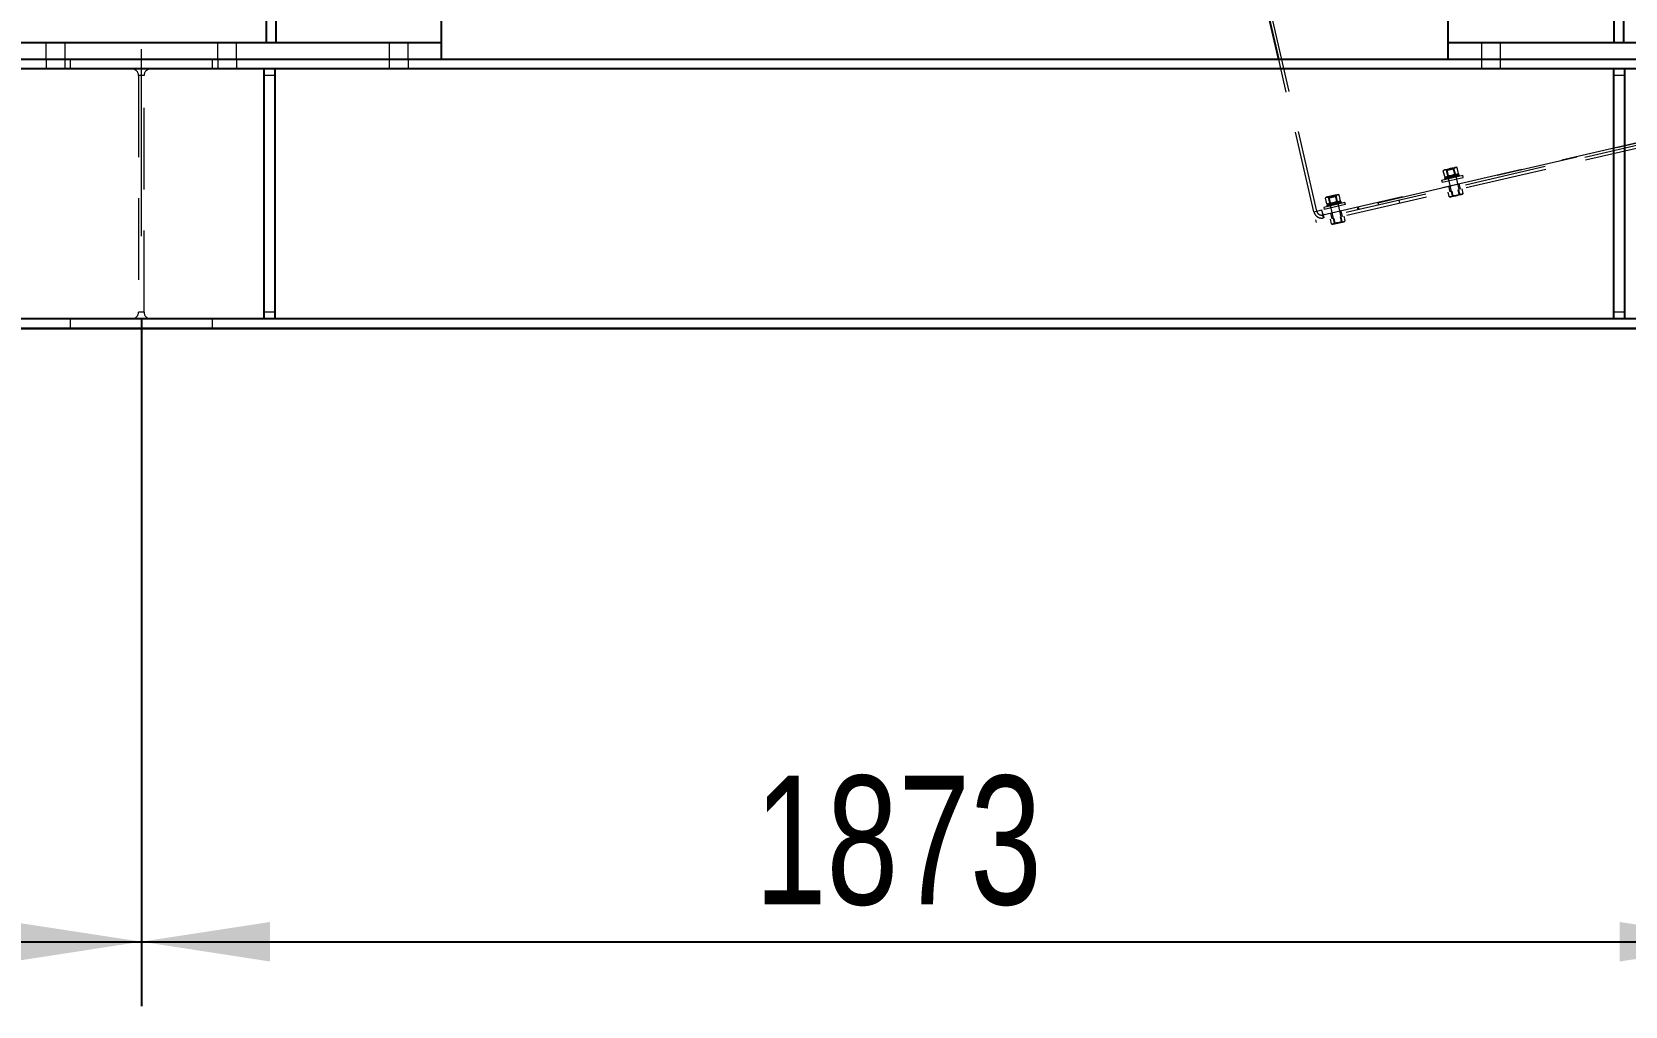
# Model space of a CAD drawing. Header units: millimetres. Extents: x 1293 to 41893, y 1011 to 26911.
# Drawn here: x 9504 to 10742, y 4182 to 4939 of the extents above; entities that cross this region are included whole.
import ezdxf

# ---------------------------------------------------------------- set-up
doc = ezdxf.new("R2010")
doc.units = ezdxf.units.MM
doc.header["$LTSCALE"] = 50
doc.linetypes.add('CENTERX2', pattern=[20.32, 12.7, -2.54, 2.54, -2.54])
doc.linetypes.add('HIDDEN', pattern=[1.905, 1.27, -0.635])
doc.layers.add('CAPA_1', color=7, linetype='Continuous')
doc.layers.add('STRUC', color=4, linetype='Continuous')
doc.styles.add('SLDTEXTSTYLE0', font='TXT', dxfattribs={"width": 0.75})
doc.dimstyles.new('SLDDIMSTYLE0', dxfattribs={"dimtxt": 100, "dimasz": 100, "dimexe": 0, "dimexo": 0.0625, "dimgap": 25, "dimtad": 2, "dimdec": 0, "dimlfac": 1.5, "dimrnd": 1e-09, "dimzin": 12, "dimdsep": 46, "dimtxsty": 'SLDTEXTSTYLE0', "dimsah": 1, "dimcen": 0.09, "dimadec": 0, "dimazin": 3, "dimtfac": 1, "dimtdec": 0, "dimtofl": 0, "dimtmove": 0, "dimatfit": 3, "dimfxl": 1, "dimfrac": 2, "dimtolj": 1, "dimtzin": 12, "dimarcsym": 0})
doc.dimstyles.new('SLDDIMSTYLE1', dxfattribs={"dimtxt": 100, "dimasz": 100, "dimexe": 0, "dimexo": 0.0625, "dimgap": 25, "dimtad": 2, "dimdec": 4, "dimlfac": 75, "dimzin": 12, "dimdsep": 46, "dimtxsty": 'SLDTEXTSTYLE0', "dimsah": 1, "dimcen": 0.09, "dimadec": 0, "dimazin": 3, "dimtfac": 1, "dimtdec": 0, "dimtofl": 0, "dimtmove": 0, "dimatfit": 3, "dimfxl": 1, "dimfrac": 2, "dimtolj": 1, "dimtzin": 12, "dimarcsym": 0})

# ---------------------------------------------------------------- blocks, each defined once
blk = doc.blocks.new('_D_3')
at = {"layer": 'CAPA_1', "transparency": 16777216}
blk.add_arc((9899.3, 4708.5), 5214.3, 0, 13, dxfattribs=at)
for points in [[(14979.9, 5881.5), (14986.5, 5780.5), (15016.5, 5787.1)], [(15113.6, 4708.5), (15128, 4808.6), (15097.2, 4808.3)]]:
    blk.add_solid(points, dxfattribs=at)
at = {"layer": 'CAPA_1', "transparency": 16777216, "insert": (15196.8, 5413.3), "char_height": 100, "attachment_point": 1, "rotation": 276.5, "style": 'SLDTEXTSTYLE0'}
blk.add_mtext('13°', dxfattribs=at)
blk = doc.blocks.new('_D_7')
at = {"layer": 'CAPA_1', "transparency": 16777216}
for p, q in [((7722.2, 4716.7), (7722.2, 4182.2)), ((9588.9, 4716.7), (9588.9, 4182.2)), ((7722.2, 4232.2), (9588.9, 4232.2))]:
    blk.add_line(p, q, dxfattribs=at)
for points in [[(7722.2, 4232.2), (7822.2, 4216.8), (7822.2, 4247.5)], [(9588.9, 4232.2), (9488.9, 4247.5), (9488.9, 4216.8)]]:
    blk.add_solid(points, dxfattribs=at)
at = {"layer": 'CAPA_1', "transparency": 16777216, "insert": (8507.8, 4361.1), "char_height": 100, "attachment_point": 1, "style": 'SLDTEXTSTYLE0'}
blk.add_mtext('2800', dxfattribs=at)
blk = doc.blocks.new('_D_8')
at = {"layer": 'CAPA_1', "transparency": 16777216}
for p, q in [((9588.9, 4716.7), (9588.9, 4182.2)), ((10837.6, 4716.7), (10837.6, 4182.2)), ((9588.9, 4232.2), (10837.6, 4232.2))]:
    blk.add_line(p, q, dxfattribs=at)
for points in [[(9588.9, 4232.2), (9688.9, 4216.8), (9688.9, 4247.5)], [(10837.6, 4232.2), (10737.6, 4247.5), (10737.6, 4216.8)]]:
    blk.add_solid(points, dxfattribs=at)
at = {"layer": 'CAPA_1', "transparency": 16777216, "insert": (10065.5, 4361.1), "char_height": 100, "attachment_point": 1, "style": 'SLDTEXTSTYLE0'}
blk.add_mtext('1873', dxfattribs=at)

msp = doc.modelspace()

# ---------------------------------------------------------------- linework, layer by layer
at = {"color": 1, "linetype": 'HIDDEN', "lineweight": 18}
for p, q in [((10502.2084352, 4799.5706331), (10376.0607728, 5345.9761891)), ((10499.9892749, 4799.0582996), (10472.6563417, 4917.4502403)), ((11050.9461292, 4919.8140537), (10501.4014126, 4792.941659)), ((11051.4584627, 4917.5948934), (10501.9137461, 4790.7224987)), ((10507.0057197, 4796.5729571), (11050.4337956, 4922.033214)), ((10549.6700138, 4806.1379519), (11001.7777238, 4910.5152411)), ((10600.5807336, 4830.9082081), (10600.7137728, 4831.0177104)), ((10601.6285786, 4826.3694929), (10600.5807336, 4830.9082081)), ((10601.2292754, 4831.5188222), (10600.7035988, 4831.0286208)), ((10601.2292754, 4831.5188222), (10610.426183, 4833.6420956)), ((10612.1678851, 4828.341797), (10601.9873419, 4825.9914334)), ((10602.7341042, 4831.8662393), (10602.9602738, 4830.8865914)), ((10609.1475237, 4832.3150306), (10602.9602738, 4830.8865914)), ((10603.3568413, 4831.5212322), (10602.9602738, 4830.8865914)), ((10604.0429319, 4826.9305061), (10602.996672, 4831.4623555)), ((10608.5128829, 4832.7115982), (10603.3568413, 4831.5212322)), ((10604.5549473, 4827.0450983), (10603.5071024, 4831.5838135)), ((10609.3982403, 4828.1632606), (10608.3503953, 4832.7019758)), ((10609.1475237, 4832.3150306), (10608.5128829, 4832.7115982)), ((10609.9086707, 4828.2847186), (10608.8624108, 4832.816568)), ((10609.1475237, 4832.3150306), (10608.9213541, 4833.2946785)), ((10610.1376922, 4833.5105735), (10611.2767641, 4833.3775813)), ((10611.1135482, 4833.431947), (10610.426183, 4833.6420956)), ((10612.324609, 4828.8388661), (10611.2767641, 4833.3775813)), ((10611.6760673, 4828.2282519), (10612.2100871, 4828.7262335)), ((10612.8025259, 4827.9452295), (10612.1678851, 4828.341797)), ((10599.2088641, 4823.6120963), (10615.7081972, 4827.4212675)), ((10599.2088641, 4823.6120963), (10599.5897812, 4821.962163)), ((10599.5897812, 4821.962163), (10616.0891143, 4825.7713342)), ((10601.5907743, 4825.3567927), (10612.8025259, 4827.9452295)), ((10601.9873419, 4825.9914334), (10601.5907743, 4825.3567927)), ((10601.5907743, 4825.3567927), (10601.7336182, 4824.7380677)), ((10601.7903019, 4826.3492635), (10601.6285786, 4826.3694929)), ((10612.9453698, 4827.3265045), (10601.7336182, 4824.7380677)), ((10601.7336182, 4824.7380677), (10602.368259, 4824.3415001)), ((10601.7808851, 4826.3184625), (10602.4791597, 4826.1049785)), ((10603.3335965, 4826.3022408), (10603.9682373, 4825.9056732)), ((10604.1110812, 4825.2869482), (10603.7145136, 4824.6523075)), ((10603.9682373, 4825.9056732), (10604.1110812, 4825.2869482)), ((10603.9839885, 4826.4523956), (10606.6504084, 4814.9028625)), ((10604.282409, 4824.7834165), (10604.6633261, 4823.1334832)), ((10604.594533, 4819.1031099), (10605.6192, 4814.6647893)), ((10609.8993775, 4827.2749849), (10610.2119888, 4827.8902428)), ((10610.0422215, 4826.6562599), (10609.8993775, 4827.2749849)), ((10610.2280158, 4827.8939429), (10609.9131974, 4827.2781754)), ((10610.0560413, 4826.6594504), (10609.9131974, 4827.2781754)), ((10610.5929059, 4826.2403095), (10610.0422215, 4826.6562599)), ((10610.0560413, 4826.6594504), (10610.6089329, 4826.2440096)), ((10612.8376583, 4816.3313017), (10610.1712384, 4827.8808348)), ((10610.4250629, 4827.3963489), (10610.8216305, 4828.0309897)), ((10610.5679068, 4826.7776239), (10610.4250629, 4827.3963489)), ((10611.2025476, 4826.3810563), (10610.5679068, 4826.7776239)), ((10611.0155693, 4824.6000141), (10610.6346522, 4826.2499474)), ((10611.3390316, 4828.1504411), (10611.8897161, 4827.7344907)), ((10611.9137131, 4827.7400309), (10611.3608215, 4828.1554717)), ((10612.03256, 4827.1157657), (10611.7199487, 4826.5005078)), ((10611.7417386, 4826.5055384), (10612.056557, 4827.1213059)), ((10611.8897161, 4827.7344907), (10612.03256, 4827.1157657)), ((10611.9137131, 4827.7400309), (10612.056557, 4827.1213059)), ((10612.9882522, 4812.6033319), (10612.1635145, 4816.1756633)), ((10612.5488022, 4826.6918637), (10612.9453698, 4827.3265045)), ((10613.4994703, 4812.7213559), (10612.6747326, 4816.2936873)), ((10612.9453698, 4827.3265045), (10612.8025259, 4827.9452295)), ((10613.8688666, 4816.5693749), (10612.8441995, 4821.0076955)), ((10615.9189515, 4813.2799372), (10615.0942138, 4816.8522686)), ((10616.0891143, 4825.7713342), (10615.7081972, 4827.4212675)), ((10524.1174111, 4806.2758684), (10507.618078, 4802.4666972)), ((10524.4983282, 4804.6259351), (10507.9989951, 4800.8167639)), ((10510.0377925, 4805.2240938), (10508.9899475, 4809.7628089)), ((10509.6384893, 4810.3734231), (10509.1128127, 4809.8832217)), ((10518.8353969, 4812.4966965), (10509.6384893, 4810.3734231)), ((10520.29893, 4806.5890916), (10509.9999882, 4804.2113936)), ((10510.3965558, 4804.8460343), (10509.9999882, 4804.2113936)), ((10509.9999882, 4804.2113936), (10510.1428321, 4803.5926686)), ((10510.1428321, 4803.5926686), (10520.4417739, 4805.9703666)), ((10510.1428321, 4803.5926686), (10510.7774729, 4803.196101)), ((10510.190099, 4805.1730634), (10510.8883736, 4804.9595794)), ((10510.3965558, 4804.8460343), (10519.7482455, 4807.005042)), ((10511.1433181, 4810.7208402), (10511.3694877, 4809.7411923)), ((10511.3694877, 4809.7411923), (10517.5567376, 4811.1696315)), ((10511.7660552, 4810.375833), (10511.3694877, 4809.7411923)), ((10512.4521458, 4805.785107), (10511.4058859, 4810.3169564)), ((10511.7428104, 4805.1568417), (10512.3774512, 4804.7602741)), ((10511.7660552, 4810.375833), (10516.9220968, 4811.566199)), ((10512.9641613, 4805.8996992), (10511.9163163, 4810.4384144)), ((10512.5202951, 4804.1415491), (10512.1237275, 4803.5069084)), ((10512.3774512, 4804.7602741), (10512.5202951, 4804.1415491)), ((10512.3932024, 4805.3069965), (10515.0596223, 4793.7574634)), ((10512.6916229, 4803.6380174), (10513.07254, 4801.988084)), ((10517.8074542, 4807.0178615), (10516.7596092, 4811.5565767)), ((10517.5567376, 4811.1696315), (10516.9220968, 4811.566199)), ((10518.3178846, 4807.1393195), (10517.2716247, 4811.6711689)), ((10517.5567376, 4811.1696315), (10517.3305681, 4812.1492794)), ((10518.3085915, 4806.1295858), (10518.6212027, 4806.7448437)), ((10518.4514354, 4805.5108608), (10518.3085915, 4806.1295858)), ((10518.6372297, 4806.7485438), (10518.3224113, 4806.1327763)), ((10518.4652552, 4805.5140513), (10518.3224113, 4806.1327763)), ((10519.0021199, 4805.0949104), (10518.4514354, 4805.5108608)), ((10518.4652552, 4805.5140513), (10519.0181468, 4805.0986105)), ((10521.2468722, 4795.1859025), (10518.5804524, 4806.7354357)), ((10518.8342768, 4806.2509498), (10519.2308444, 4806.8855905)), ((10518.9771207, 4805.6322248), (10518.8342768, 4806.2509498)), ((10519.5227621, 4812.2865479), (10518.8353969, 4812.4966965)), ((10519.6117615, 4805.2356572), (10518.9771207, 4805.6322248)), ((10519.4247833, 4803.454615), (10519.0438661, 4805.1045483)), ((10519.3561954, 4806.9145301), (10519.3365108, 4806.9099856)), ((10519.3561954, 4806.9145301), (10519.3365108, 4806.9099856)), ((10519.685978, 4812.2321822), (10519.5184005, 4812.2722817)), ((10520.733823, 4807.693467), (10519.685978, 4812.2321822)), ((10519.7482455, 4807.005042), (10519.7700354, 4807.0100726)), ((10519.7482455, 4807.005042), (10520.29893, 4806.5890916)), ((10519.7700354, 4807.0100726), (10520.577099, 4807.1963979)), ((10520.322927, 4806.5946318), (10519.7700354, 4807.0100726)), ((10520.0852812, 4807.0828528), (10520.619301, 4807.5808344)), ((10520.4417739, 4805.9703666), (10520.1291626, 4805.3551087)), ((10520.1509525, 4805.3601393), (10520.465771, 4805.9759068)), ((10520.29893, 4806.5890916), (10520.4417739, 4805.9703666)), ((10521.2117398, 4806.7998304), (10520.322927, 4806.5946318)), ((10520.322927, 4806.5946318), (10520.465771, 4805.9759068)), ((10520.465771, 4805.9759068), (10521.3545837, 4806.1811054)), ((10521.2117398, 4806.7998304), (10520.577099, 4807.1963979)), ((10520.597335, 4807.6043901), (10520.733823, 4807.693467)), ((10520.9580161, 4805.5464646), (10521.3545837, 4806.1811054)), ((10521.3545837, 4806.1811054), (10521.2117398, 4806.7998304)), ((10524.4983282, 4804.6259351), (10524.1174111, 4806.2758684)), ((10549.6700138, 4806.1379519), (10550.1199159, 4804.1892117)), ((10566.8717505, 4805.7192357), (10566.3594169, 4807.938396)), ((10605.2185905, 4810.8095642), (10604.3938528, 4814.3818956)), ((10605.2185905, 4810.8095642), (10605.384816, 4810.7698526)), ((10605.3804895, 4810.7557014), (10606.2949718, 4810.4761161)), ((10615.0976804, 4812.5083815), (10606.2949718, 4810.4761161)), ((10607.6380717, 4811.3681454), (10606.813334, 4814.9404768)), ((10608.1492898, 4811.4861694), (10607.3245521, 4815.0585008)), ((10614.9594274, 4812.6627972), (10615.9189515, 4813.2799372)), ((10615.0976804, 4812.5083815), (10615.7970495, 4813.1605538)), ((10499.9892749, 4799.0582996), (10506.1059154, 4800.4704373)), ((10501.9137461, 4790.7224987), (10501.4014126, 4792.941659)), ((10507.5180532, 4794.3537968), (10507.0057197, 4796.5729571)), ((10507.9773756, 4794.4598397), (10507.4650421, 4796.679)), ((10507.618078, 4802.4666972), (10507.9989951, 4800.8167639)), ((10513.6278044, 4789.6641651), (10512.8030667, 4793.2364965)), ((10513.0037469, 4797.9577108), (10514.028414, 4793.5193902)), ((10514.7041857, 4789.330717), (10523.5068943, 4791.3629824)), ((10516.0472856, 4790.2227463), (10515.2225479, 4793.7950777)), ((10516.5585037, 4790.3407703), (10515.733766, 4793.9131017)), ((10521.3974661, 4791.4579328), (10520.5727284, 4795.0302642)), ((10521.9086842, 4791.5759568), (10521.0839465, 4795.1482882)), ((10522.2780805, 4795.4239757), (10521.2534135, 4799.8622964)), ((10524.3281654, 4792.134538), (10523.5034277, 4795.7068694)), ((10523.5068943, 4791.3629824), (10524.2062635, 4792.0151547)), ((10524.3281654, 4792.134538), (10524.1961714, 4792.0259771)), ((10534.4000788, 4800.5600014), (10533.8877453, 4802.7791617)), ((10534.3470677, 4802.8852046), (10534.8594013, 4800.6660443)), ((10513.7897034, 4789.6103023), (10514.7041857, 4789.330717))]:
    msp.add_line(p, q, dxfattribs=at)
at = {"color": 7, "linetype": 'Continuous', "lineweight": 25}
msp.add_line((10472.6563417, 4917.4502403), (10386.3453734, 5291.3041169), dxfattribs=at)
at = {"color": 1, "linetype": 'HIDDEN', "lineweight": 18}
for points, knots in [([(10603.5071024, 4831.5838135), (10603.1176842, 4831.6606604), (10602.4622361, 4831.7900051), (10601.5936608, 4831.5883812), (10601.0133667, 4831.2645582), (10600.6886405, 4830.9970886), (10600.5807336, 4830.9082081)], [0, 0, 0, 0, 0.365780177, 0.6156618098, 0.8722839524, 1, 1, 1, 1]), ([(10602.996672, 4831.4623555), (10603.4335306, 4831.6887385), (10604.3167034, 4832.1464046), (10606.1078099, 4832.7020959), (10607.4820101, 4832.7020223), (10608.3503953, 4832.7019758)], [0, 0, 0, 0, 0.2648580026, 0.535448761, 1, 1, 1, 1]), ([(10608.8624108, 4832.816568), (10608.3705251, 4832.8285335), (10607.3761071, 4832.8527236), (10605.5226721, 4832.5670062), (10604.2875814, 4831.9645303), (10603.5071024, 4831.5838135)], [0, 0, 0, 0, 0.2648580026, 0.535448761, 1, 1, 1, 1]), ([(10604.5549473, 4827.0450983), (10605.0463092, 4827.0336259), (10606.0396975, 4827.010432), (10607.8927316, 4827.2986285), (10609.1276478, 4827.9026838), (10609.9086707, 4828.2847186)], [0, 0, 0, 0, 0.2645663682, 0.5348749116, 1, 1, 1, 1]), ([(10608.3503953, 4832.7019758), (10608.4584562, 4832.7901252), (10608.7782086, 4833.0509594), (10609.2593803, 4833.3482785), (10609.6651717, 4833.4178929), (10609.8198903, 4833.4444352)], [0, 0, 0, 0, 0.2400270058, 0.7102403964, 1, 1, 1, 1]), ([(10611.2767641, 4833.3775813), (10611.0401064, 4833.4478568), (10610.5616545, 4833.5899331), (10609.7090482, 4833.5327035), (10609.1904183, 4833.094016), (10608.8624108, 4832.816568)], [0, 0, 0, 0, 0.2645663682, 0.5348749116, 1, 1, 1, 1]), ([(10612.324609, 4828.8388661), (10612.0082898, 4828.5990868), (10611.4758779, 4828.1955031), (10610.6068215, 4827.9959631), (10609.943302, 4828.0326291), (10609.534189, 4828.1306786), (10609.3982403, 4828.1632606)], [0, 0, 0, 0, 0.365780177, 0.6156618098, 0.8722839524, 1, 1, 1, 1]), ([(10609.9086707, 4828.2847186), (10610.1456385, 4828.2139007), (10610.6247033, 4828.070732), (10611.4777998, 4828.125503), (10611.9967033, 4828.5626341), (10612.324609, 4828.8388661)], [0, 0, 0, 0, 0.2648580026, 0.535448761, 1, 1, 1, 1]), ([(10601.6285786, 4826.3694929), (10601.7645296, 4826.3369097), (10602.1668091, 4826.2404962), (10602.8304271, 4826.2017827), (10603.7006575, 4826.3975587), (10604.2386262, 4826.8053313), (10604.5549473, 4827.0450983)], [0, 0, 0, 0, 0.1277165798, 0.3779136182, 0.6342182989, 1, 1, 1, 1]), ([(10609.3982403, 4828.1632606), (10608.9616364, 4827.9375504), (10608.0789524, 4827.4812311), (10606.2871194, 4826.9279438), (10604.9123836, 4826.9295134), (10604.0429319, 4826.9305061)], [0, 0, 0, 0, 0.2645663682, 0.5348749116, 1, 1, 1, 1]), ([(10509.9986446, 4810.3985396), (10509.7663437, 4810.2869387), (10509.414888, 4810.1180941), (10509.097539, 4809.8527643), (10508.9899475, 4809.7628089)], [0, 0, 0, 0, 0.6609679406, 1, 1, 1, 1]), ([(10509.1229867, 4809.8723113), (10509.2620688, 4809.9981765), (10509.5876031, 4810.2927755), (10510.3319351, 4810.5866958), (10510.9898117, 4810.4214599), (10511.4058859, 4810.3169564)], [0, 0, 0, 0, 0.2151752657, 0.5036375029, 1, 1, 1, 1]), ([(10510.0377925, 4805.2240938), (10510.1740256, 4805.1895404), (10510.4962373, 4805.1078164), (10510.809342, 4805.1060166), (10510.9900641, 4805.1049778)], [0, 0, 0, 0, 0.4228059228, 1, 1, 1, 1]), ([(10512.4521458, 4805.785107), (10512.270124, 4805.6180032), (10511.9021408, 4805.2801786), (10511.1616495, 4804.9678265), (10510.5596282, 4805.1155189), (10510.1995158, 4805.2038644)], [0, 0, 0, 0, 0.2822870383, 0.5706840777, 1, 1, 1, 1]), ([(10511.9163163, 4810.4384144), (10511.5244823, 4810.5258411), (10510.9515717, 4810.6536699), (10510.426153, 4810.5086537), (10510.2600869, 4810.4628192)], [0, 0, 0, 0, 0.683935615, 1, 1, 1, 1]), ([(10511.4058859, 4810.3169564), (10511.8427445, 4810.5433394), (10512.7259173, 4811.0010055), (10514.5170238, 4811.5566968), (10515.8912241, 4811.5566232), (10516.7596092, 4811.5565767)], [0, 0, 0, 0, 0.2648580026, 0.535448761, 1, 1, 1, 1]), ([(10511.426917, 4805.1396522), (10511.6165988, 4805.1733443), (10512.173561, 4805.2722743), (10512.6499883, 4805.6503698), (10512.9641613, 4805.8996992)], [0, 0, 0, 0, 0.34056486762, 1, 1, 1, 1]), ([(10517.2716247, 4811.6711689), (10516.779739, 4811.6831344), (10515.785321, 4811.7073245), (10513.9318861, 4811.4216071), (10512.6967953, 4810.8191312), (10511.9163163, 4810.4384144)], [0, 0, 0, 0, 0.2648580026, 0.535448761, 1, 1, 1, 1]), ([(10517.8074542, 4807.0178615), (10517.3708503, 4806.7921513), (10516.4881663, 4806.335832), (10514.6963333, 4805.7825446), (10513.3215975, 4805.7841143), (10512.4521458, 4805.785107)], [0, 0, 0, 0, 0.2645663682, 0.5348749116, 1, 1, 1, 1]), ([(10512.9641613, 4805.8996992), (10513.4555231, 4805.8882268), (10514.4489114, 4805.8650329), (10516.3019455, 4806.1532294), (10517.5368617, 4806.7572847), (10518.3178846, 4807.1393195)], [0, 0, 0, 0, 0.2645663682, 0.5348749116, 1, 1, 1, 1]), ([(10516.7596092, 4811.5565767), (10516.8675177, 4811.6454592), (10517.1868192, 4811.9084628), (10517.7663042, 4812.2341693), (10518.6342846, 4812.4396909), (10519.2965635, 4812.3090172), (10519.685978, 4812.2321822)], [0, 0, 0, 0, 0.1277165798, 0.3779136182, 0.6342182989, 1, 1, 1, 1]), ([(10520.733823, 4807.693467), (10520.4175037, 4807.4536877), (10519.8850918, 4807.0501039), (10519.0160354, 4806.850564), (10518.3525159, 4806.88723), (10517.9434029, 4806.9852795), (10517.8074542, 4807.0178615)], [0, 0, 0, 0, 0.365780177, 0.6156618098, 0.8722839524, 1, 1, 1, 1]), ([(10608.1492898, 4811.4861694), (10607.8347116, 4811.2472504), (10607.3044295, 4810.8445063), (10606.4386269, 4810.6424265), (10605.7718748, 4810.6770687), (10605.3588307, 4810.7759807), (10605.2185905, 4810.8095642)], [0, 0, 0, 0, 0.3633893563, 0.612562675, 0.868454074, 1, 1, 1, 1]), ([(10607.6380717, 4811.3681454), (10608.1295757, 4811.3565016), (10609.1232417, 4811.3329616), (10610.9748798, 4811.6200769), (10612.2086425, 4812.2226), (10612.9882522, 4812.6033319)], [0, 0, 0, 0, 0.2648633469, 0.5354700776, 1, 1, 1, 1]), ([(10613.4994703, 4812.7213559), (10613.0628137, 4812.4954294), (10612.180032, 4812.0386772), (10610.3899276, 4811.48503), (10609.0169003, 4811.4857282), (10608.1492898, 4811.4861694)], [0, 0, 0, 0, 0.2648633469, 0.5354700776, 1, 1, 1, 1]), ([(10612.9882522, 4812.6033319), (10613.1282966, 4812.5705277), (10613.5339379, 4812.4755097), (10614.0965178, 4812.4206432), (10614.4874548, 4812.5358282), (10614.6343464, 4812.5791081)], [0, 0, 0, 0, 0.247644995, 0.7173083398, 1, 1, 1, 1]), ([(10615.7869575, 4813.1713762), (10615.6469964, 4813.0448183), (10615.3200368, 4812.7491697), (10614.5740643, 4812.4539616), (10613.9155701, 4812.6178166), (10613.4994703, 4812.7213559)], [0, 0, 0, 0, 0.2160008244, 0.5045940443, 1, 1, 1, 1]), ([(10499.9892749, 4799.0582996), (10500.2159872, 4798.3855023), (10500.669413, 4797.0399041), (10502.1498797, 4795.4493471), (10504.0245129, 4794.4249501), (10505.9124303, 4794.0919856), (10507.0635444, 4794.279685), (10507.5180532, 4794.3537968)], [0, 0, 0, 0, 0.21493905741, 0.42987925094, 0.64481944551, 0.85975963245, 1, 1, 1, 1]), ([(10502.2084352, 4799.5706331), (10502.3291329, 4799.1972858), (10502.58887, 4798.393856), (10503.4468337, 4797.3842984), (10504.6140837, 4796.6794787), (10505.8656995, 4796.4010152), (10506.65884, 4796.5206394), (10507.0057197, 4796.5729571)], [0, 0, 0, 0, 0.1868694881, 0.4021362751, 0.6174040491, 0.8326718094, 1, 1, 1, 1]), ([(10507.9773756, 4794.4598397), (10507.9288084, 4794.5200119), (10507.8316736, 4794.6403566), (10507.4888916, 4795.6744768), (10507.0311017, 4797.2069201), (10506.5467224, 4798.9061388), (10506.2306961, 4800.0276264), (10506.1059154, 4800.4704373)], [0, 0, 0, 0, 0.2149390574, 0.4298792509, 0.6448194455, 0.8597596325, 1, 1, 1, 1]), ([(10507.4650421, 4796.679), (10507.4288957, 4796.7051587), (10507.3511099, 4796.7614511), (10507.1195173, 4797.3328727), (10506.8004387, 4798.2637372), (10506.4485366, 4799.3698216), (10506.2101665, 4800.1355474), (10506.1059154, 4800.4704373)], [0, 0, 0, 0, 0.1868694881, 0.4021362751, 0.6174040491, 0.8326718094, 1, 1, 1, 1]), ([(10516.0472856, 4790.2227463), (10516.5387896, 4790.2111025), (10517.5324556, 4790.1875625), (10519.3840937, 4790.4746778), (10520.6178564, 4791.0772009), (10521.3974661, 4791.4579328)], [0, 0, 0, 0, 0.2648633469, 0.5354700776, 1, 1, 1, 1]), ([(10521.9086842, 4791.5759568), (10521.4720276, 4791.3500303), (10520.5892459, 4790.8932781), (10518.7991415, 4790.3396309), (10517.4261142, 4790.3403291), (10516.5585037, 4790.3407703)], [0, 0, 0, 0, 0.2648633469, 0.5354700776, 1, 1, 1, 1]), ([(10521.3974661, 4791.4579328), (10521.5377087, 4791.4243482), (10521.9439239, 4791.3270696), (10522.6107789, 4791.2903565), (10523.4777532, 4791.4886943), (10524.0135855, 4791.895631), (10524.3281654, 4792.134538)], [0, 0, 0, 0, 0.1315464599, 0.3810267709, 0.6366091688, 1, 1, 1, 1]), ([(10513.6278044, 4789.6641651), (10513.8650965, 4789.5938318), (10514.3448261, 4789.4516402), (10515.1990351, 4789.5084809), (10515.7188295, 4789.9461714), (10516.0472856, 4790.2227463)], [0, 0, 0, 0, 0.2648633469, 0.5354700776, 1, 1, 1, 1]), ([(10514.8224354, 4789.5351302), (10514.5658848, 4789.532801), (10514.1730391, 4789.5292343), (10513.7682449, 4789.6294099), (10513.6278044, 4789.6641651)], [0, 0, 0, 0, 0.6530571144, 1, 1, 1, 1]), ([(10516.5585037, 4790.3407703), (10516.2463263, 4790.0915633), (10515.7871266, 4789.7249903), (10515.2511142, 4789.6233341), (10515.0794988, 4789.5907867)], [0, 0, 0, 0, 0.6798293124, 1, 1, 1, 1])]:
    msp.add_open_spline(points, degree=3, knots=knots, dxfattribs=at)
at = {"layer": 'CAPA_1', "linetype": 'CENTERX2', "lineweight": 18, "ltscale": 0.666667}
msp.add_line((9588.8721497, 6280.1502403), (9588.8721497, 4780.1502403), dxfattribs=at)
at = {"layer": 'CAPA_1'}
msp.add_line((6449.8953906, 4708.4929069), (16421.6646746, 4708.4929069), dxfattribs=at)
at = {"layer": 'STRUC', "linetype": 'Continuous', "lineweight": 25}
for p, q in [((9685.9001497, 6130.1502403), (9685.9001497, 4930.1502403)), ((9693.3508163, 6130.1502403), (9693.3508163, 4930.1502403)), ((10733.145483, 6130.1502403), (10733.145483, 4930.1502403)), ((10740.5961497, 6130.1502403), (10740.5961497, 4930.1502403)), ((9822.205483, 4917.4502403), (9822.205483, 5010.1502403)), ((10604.2908163, 4917.4502403), (10604.2908163, 5010.1502403)), ((9822.205483, 4930.1502403), (9355.5388163, 4930.1502403)), ((11070.957483, 4930.1502403), (10604.2908163, 4930.1502403)), ((13086.5101497, 4917.4502403), (7617.7268163, 4917.4502403)), ((13086.5101497, 4909.9995736), (7617.7268163, 4909.9995736)), ((9684.393483, 4715.9435736), (9684.393483, 4909.9995736)), ((9692.8601497, 4715.9435736), (9692.8601497, 4909.9995736)), ((10733.1868163, 4715.9435736), (10733.1868163, 4909.9995736)), ((10741.653483, 4715.9435736), (10741.653483, 4909.9995736)), ((13109.8602176, 4715.9435736), (7714.393483, 4715.9435736)), ((13067.4601497, 4708.4929069), (7714.393483, 4708.4929069))]:
    msp.add_line(p, q, dxfattribs=at)
at = {"layer": 'STRUC', "linetype": 'HIDDEN', "lineweight": 18}
for p, q in [((9514.7971497, 4930.1502403), (9514.7971497, 4917.4502403)), ((9529.6138163, 4917.4502403), (9529.6138163, 4930.1502403)), ((9648.130483, 4930.1502403), (9648.130483, 4917.4502403)), ((9662.9471497, 4917.4502403), (9662.9471497, 4930.1502403)), ((9781.4638163, 4930.1502403), (9781.4638163, 4917.4502403)), ((9796.280483, 4917.4502403), (9796.280483, 4930.1502403)), ((10630.2158163, 4930.1502403), (10630.2158163, 4917.4502403)), ((10645.032483, 4917.4502403), (10645.032483, 4930.1502403)), ((9514.880483, 4917.4502403), (9514.880483, 4909.9995736)), ((9529.6971497, 4909.9995736), (9529.6971497, 4917.4502403)), ((9533.6708163, 4917.4502403), (9533.6708163, 4909.9995736)), ((9644.0761497, 4909.9995736), (9644.0761497, 4917.4502403)), ((9648.2138163, 4917.4502403), (9648.2138163, 4909.9995736)), ((9663.030483, 4909.9995736), (9663.030483, 4917.4502403)), ((9781.5471497, 4917.4502403), (9781.5471497, 4909.9995736)), ((9796.3638163, 4909.9995736), (9796.3638163, 4917.4502403)), ((10630.2138163, 4917.4502403), (10630.2138163, 4909.9995736)), ((10645.030483, 4909.9995736), (10645.030483, 4917.4502403)), ((9591.0748163, 4904.9195736), (9586.6721497, 4904.9195736)), ((9586.6721497, 4904.9195736), (9586.6721497, 4721.0235736)), ((9591.0748163, 4721.0235736), (9591.0748163, 4904.9195736)), ((9692.8601497, 4904.9195736), (9684.393483, 4904.9195736)), ((10741.653483, 4904.9195736), (10733.1868163, 4904.9195736)), ((9591.0748163, 4721.0235736), (9586.6721497, 4721.0235736)), ((9692.8601497, 4721.0235736), (9684.393483, 4721.0235736)), ((10741.653483, 4721.0235736), (10733.1868163, 4721.0235736)), ((9533.6708163, 4715.9435736), (9533.6708163, 4708.4929069)), ((9644.0761497, 4708.4929069), (9644.0761497, 4715.9435736))]:
    msp.add_line(p, q, dxfattribs=at)
for centre, start, end in [((9581.5921497, 4904.9195736), 0, 90), ((9596.1548163, 4904.9195736), 90, 180), ((9581.5921497, 4721.0235736), 270, 360), ((9596.1548163, 4721.0235736), 180, 270)]:
    msp.add_arc(centre, 5.08, start, end, dxfattribs=at)

# ---------------------------------------------------------------- dimensions: what is measured, and where the dimension line sits
at = {"layer": 'CAPA_1'}
dim = msp.add_angular_dim_2l(base=(15080.062669, 5298.7701303), line1=((16421.6646746, 4708.4929069), (6449.8953906, 4708.4929069)), line2=((16705.6180701, 6279.8631045), (11026.6060803, 4968.759879)), dimstyle='SLDDIMSTYLE1', dxfattribs=at)
dim.commit()
dim.dimension.update_dxf_attribs({"geometry": '_D_3', "text_midpoint": (15080.062669, 5298.7701303), "dimtype": 162})
for base, p1, p2, picture, middle in [((9588.8721497, 4232.1614495), (7722.205483, 4780.1502403), (9588.8721497, 4780.1502403), '_D_7', (8655.5388163, 4232.1614495)), ((10837.6241497, 4232.1614495), (9588.8721497, 4780.1502403), (10837.6241497, 4780.1502403), '_D_8', (10213.2481497, 4232.1614495))]:
    dim = msp.add_linear_dim(base=base, p1=p1, p2=p2, dimstyle='SLDDIMSTYLE0', dxfattribs=at)
    dim.commit()
    dim.dimension.update_dxf_attribs({"geometry": picture, "text_midpoint": middle, "dimtype": 160})

doc.saveas('drawing.dxf')
